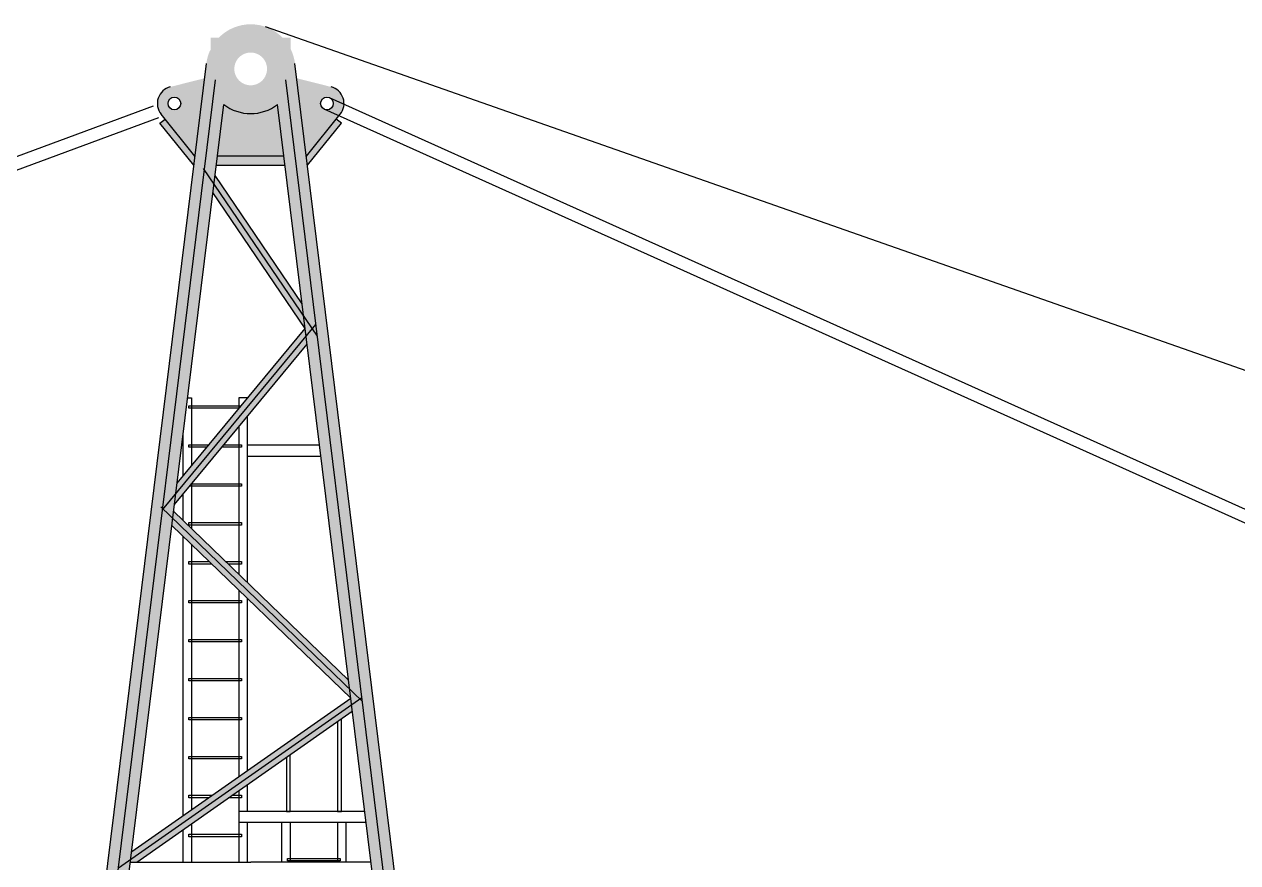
# Model space of a CAD drawing. Header units: millimetres. Extents: x -345369 to 252202, y 74562 to 424723.
# Drawn here: x -189584 to -185764, y 243417 to 246055 of the extents above; entities that cross this region are included whole.
import ezdxf

# ---------------------------------------------------------------- set-up
doc = ezdxf.new("R2010")
doc.units = ezdxf.units.MM
doc.layers.add('КБ-674', color=32, linetype='Continuous')

# ---------------------------------------------------------------- blocks, each defined once
blk = doc.blocks.new('A$C18AB7E63')
at = {"layer": 'КБ-674', "color": 7, "linetype": 'Continuous', "lineweight": 30, "flags": 128}
for points in [[(-21830.5, 2166.6), (-116.2, 9781.9)], [(-16355.6, 2154.2), (-620.5, 9224.2)], [(-16314.6, 2063), (-579.5, 9133)]]:
    blk.add_lwpolyline(points, dxfattribs=at)

msp = doc.modelspace()

# ---------------------------------------------------------------- hatches: boundary and pattern name
at = {"linetype": 'Continuous', "lineweight": 25}
h = msp.add_hatch(color=256, dxfattribs=at)
h.paths.add_polyline_path([(-188412.160245, 242944.052531), (-188412.160245, 243217.504504), (-188290.878104, 242397.301901), (-188331.313042, 242397.301901)])
h.paths.add_polyline_path([(-188412.160245, 242524.755793), (-188369.511873, 242397.301901), (-188412.160245, 242397.301901)], flags=17)
h.paths.add_polyline_path([(-188482.160245, 243283.866258), (-188412.160245, 243283.866258), (-188412.160245, 242397.301901), (-188482.160245, 242397.301901)])
h.paths.add_polyline_path([(-188482.160245, 242524.755793), (-188482.160245, 242397.301901), (-188524.808618, 242397.301901)], flags=17)
h.paths.add_polyline_path([(-188589.730522, 242932.120234), (-188589.191101, 242932.120234), (-188589.191101, 242933.55132), (-188482.160245, 243217.504504), (-188482.160245, 243104.096038), (-188748.573109, 242397.301901), (-188791.320315, 242397.301901)])
h.paths.add_polyline_path([(-189259.595963, 243104.096038), (-189259.595963, 243217.504504), (-188950.435893, 242397.301901), (-188993.183099, 242397.301901)])
h.paths.add_polyline_path([(-189259.595963, 242524.755793), (-189216.94759, 242397.301901), (-189259.595963, 242397.301901)], flags=17)
h.paths.add_polyline_path([(-189329.595963, 243283.866258), (-189259.595963, 243283.866258), (-189259.595963, 242397.301901), (-189329.595963, 242397.301901)])
h.paths.add_polyline_path([(-189329.595963, 242524.755793), (-189329.595963, 242397.301901), (-189372.244336, 242397.301901)], flags=17)
h.paths.add_polyline_path([(-189329.595963, 243217.504504), (-189329.595963, 242944.052531), (-189410.443167, 242397.301901), (-189450.878104, 242397.301901)])
h.paths.add_polyline_path([(-189259.595963, 243253.504504), (-188870.878104, 243253.504504), (-188870.878104, 243217.504504), (-189259.595963, 243217.504504)])
h.paths.add_polyline_path([(-188870.878104, 243253.504504), (-188482.160245, 243253.504504), (-188482.160245, 243217.504504), (-188870.878104, 243217.504504)])
h.paths.add_polyline_path([(-188526.914884, 243310.631554), (-188367.405607, 243310.631554), (-188367.405607, 243283.866258), (-188526.914884, 243283.866258)])
h.paths.add_polyline_path([(-188526.914884, 243337.396851), (-188367.405607, 243337.396851), (-188367.405607, 243310.631554), (-188526.914884, 243310.631554)])
h.paths.add_polyline_path([(-189374.350602, 243310.631554), (-189214.841324, 243310.631554), (-189214.841324, 243283.866258), (-189374.350602, 243283.866258)])
h.paths.add_polyline_path([(-189374.350602, 243337.396851), (-189214.841324, 243337.396851), (-189214.841324, 243310.631554), (-189374.350602, 243310.631554)])
h.paths.add_polyline_path([(-189253.753713, 243382.676392), (-188870.878104, 243382.676392), (-188870.878104, 243346.676392), (-189258.188326, 243346.676392)], flags=17)
h.paths.add_polyline_path([(-188870.878104, 243382.676392), (-188488.002495, 243382.676392), (-188483.567883, 243346.676392), (-188870.878104, 243346.676392)], flags=17)
h.paths.add_polyline_path([(-189286.800956, 243400.676392), (-189248.207567, 243427.699774), (-189259.331414, 243337.396851), (-189294.595963, 243337.396851)], flags=16)
h.paths.add_polyline_path([(-189148.027401, 244527.234277), (-189146.180069, 244529.464399), (-189116.07044, 244500.383418), (-189248.207567, 243427.699774), (-189286.800956, 243400.676392)], flags=17)
h.paths.add_polyline_path([(-189010.324033, 245931.380563, -0.0770890099), (-188998.569313, 245972.813462), (-188952.909287, 245972.813462), (-188952.909287, 246012.944662), (-188970.829645, 246012.944662, -0.2004952782), (-188870.878104, 246054.702899), (-188870.878104, 245965.689618, 0.4142135624), (-188922.36478, 245914.202942, 0.4142135624), (-188870.878104, 245862.716266), (-188870.878104, 245773.702986, -0.1634888549), (-188955.707616, 245802.202087), (-188986.492385, 245552.292623), (-189016.342831, 245596.244086), (-189294.595963, 243337.396851), (-189329.860512, 243337.396851)])
h.paths.add_polyline_path([(-188870.878104, 243691.908708), (-188870.878104, 243669.934765), (-189229.712249, 243418.676392), (-189249.3191, 243418.676392), (-189248.207567, 243427.699774)], flags=17)
h.paths.add_polyline_path([(-188870.878104, 243713.88265), (-188870.878104, 243691.908708), (-189248.207567, 243427.699774), (-189245.245221, 243451.747973)], flags=17)
h.paths.add_polyline_path([(-188553.472428, 243914.158555), (-188550.980533, 243893.929456), (-188870.878104, 243669.934765), (-188870.878104, 243691.908708)], flags=17)
h.paths.add_polyline_path([(-188555.964323, 243934.387654), (-188553.472428, 243914.158555), (-188870.878104, 243691.908708), (-188870.878104, 243713.88265)], flags=17)
h.paths.add_polyline_path([(-188553.472428, 243914.158555), (-188527.754545, 243932.166411), (-188519.436513, 243924.132551), (-188447.160245, 243337.396851), (-188482.424795, 243337.396851)], flags=17)
h.paths.add_polyline_path([(-188665.486883, 245109.763326), (-188676.725725, 245096.195653), (-188704.032944, 245136.402496), (-188786.048592, 245802.202087, -0.1634888549), (-188870.878104, 245773.702986), (-188870.878104, 245862.716266, 0.4142135624), (-188819.391428, 245914.202942, 0.4142135624), (-188870.878104, 245965.689618), (-188870.878104, 246054.702899, -0.2004952782), (-188770.926564, 246012.944662), (-188788.846921, 246012.944662), (-188788.846921, 245972.813462), (-188745.124389, 245972.813462), (-188745.124389, 245976.862665, -0.085129908), (-188731.43213, 245931.380198), (-188411.895696, 243337.396851), (-188447.160245, 243337.396851)])
h.paths.add_polyline_path([(-188559.463256, 243962.791844), (-188527.754545, 243932.166411), (-188553.472428, 243914.158555)], flags=17)
h.paths.add_polyline_path([(-188527.754545, 243932.166411), (-188521.008065, 243936.890347), (-188519.436513, 243924.132551)], flags=17)
h.paths.add_polyline_path([(-188696.186174, 245072.702752), (-188676.725725, 245096.195653), (-188660.9552, 245072.975307), (-188521.008065, 243936.890347), (-188527.754545, 243932.166411), (-188559.463256, 243962.791844)], flags=17)
h.paths.add_polyline_path([(-188870.878104, 244238.542901), (-188870.878104, 244263.567693), (-188559.463256, 243962.791844), (-188555.964323, 243934.387654)], flags=17)
h.paths.add_polyline_path([(-188870.878104, 244263.567693), (-188870.878104, 244288.592486), (-188562.962189, 243991.196034), (-188559.463256, 243962.791844)], flags=17)
h.paths.add_polyline_path([(-189118.825323, 244478.019392), (-189116.07044, 244500.383418), (-188870.878104, 244263.567693), (-188870.878104, 244238.542901)], flags=17)
h.paths.add_polyline_path([(-189116.07044, 244500.383418), (-189113.315557, 244522.747444), (-188870.878104, 244288.592486), (-188870.878104, 244263.567693)], flags=17)
h.paths.add_polyline_path([(-189106.602618, 244577.242802), (-189116.07044, 244500.383418), (-189146.180069, 244529.464399)], flags=17)
h.paths.add_polyline_path([(-189016.342831, 245596.244086), (-188986.492385, 245552.292623), (-189106.602618, 244577.242802), (-189146.180069, 244529.464399), (-189147.585478, 244530.821794)], flags=17)
h.paths.add_polyline_path([(-188870.878104, 244861.812432), (-188870.878104, 244833.595674), (-189110.685645, 244544.096962), (-189106.602618, 244577.242802)], flags=17)
h.paths.add_polyline_path([(-189102.519591, 244610.388643), (-188870.878104, 244890.029191), (-188870.878104, 244861.812432), (-189106.602618, 244577.242802)], flags=17)
h.paths.add_polyline_path([(-188696.186174, 245072.702752), (-188693.160304, 245048.138862), (-188870.878104, 244833.595674), (-188870.878104, 244861.812432)], flags=17)
h.paths.add_polyline_path([(-188699.212045, 245097.266641), (-188696.186174, 245072.702752), (-188870.878104, 244861.812432), (-188870.878104, 244890.029191)], flags=17)
h.paths.add_polyline_path([(-188676.725725, 245096.195653), (-188665.486883, 245109.763326), (-188660.9552, 245072.975307)], flags=17)
h.paths.add_polyline_path([(-188704.032944, 245136.402496), (-188676.725725, 245096.195653), (-188696.186174, 245072.702752)], flags=17)
h.paths.add_polyline_path([(-188870.878104, 245350.025829), (-188870.878104, 245382.063447), (-188704.032944, 245136.402496), (-188699.212045, 245097.266641)], flags=17)
h.paths.add_polyline_path([(-188870.878104, 245382.063447), (-188870.878104, 245414.101065), (-188708.853843, 245175.538352), (-188704.032944, 245136.402496)], flags=17)
h.paths.add_polyline_path([(-188986.492385, 245552.292623), (-188983.151774, 245579.411563), (-188870.878104, 245414.101065), (-188870.878104, 245382.063447)], flags=17)
h.paths.add_polyline_path([(-188989.832996, 245525.173684), (-188986.492385, 245552.292623), (-188870.878104, 245382.063447), (-188870.878104, 245350.025829)], flags=17)
h.paths.add_polyline_path([(-188975.772388, 245639.317109), (-188870.878104, 245639.317109), (-188870.878104, 245611.013802), (-188979.258894, 245611.013802)], flags=16)
h.paths.add_polyline_path([(-188955.707616, 245802.202087, 0.1634888549), (-188870.878104, 245773.702986), (-188870.878104, 245639.317109), (-188975.772388, 245639.317109)], flags=17)
h.paths.add_polyline_path([(-188870.878104, 245639.317109), (-188765.98382, 245639.317109), (-188762.497315, 245611.013802), (-188870.878104, 245611.013802)], flags=17)
h.paths.add_polyline_path([(-188870.878104, 245773.702986, 0.1634888549), (-188786.048592, 245802.202087), (-188765.98382, 245639.317109), (-188870.878104, 245639.317109)], flags=17)
h.paths.add_polyline_path([(-188601.394735, 245756.231013), (-188585.454803, 245743.406962), (-188691.968216, 245611.013802), (-188695.454722, 245639.317109)], flags=17)
h.paths.add_polyline_path([(-188725.686129, 245884.734399), (-188617.777204, 245857.654682, -0.5470873688), (-188588.941309, 245771.710269), (-188695.454722, 245639.317109)], flags=16)
h.paths.add_polyline_path([(-188610.871048, 245805.449408, 1), (-188650.885161, 245805.449408, 1)], flags=0)
h.paths.add_polyline_path([(-189156.301405, 245743.406962), (-189140.361473, 245756.231013), (-189046.301486, 245639.317109), (-189049.787992, 245611.013802)], flags=17)
h.paths.add_polyline_path([(-189152.814899, 245771.710269, -0.5470873688), (-189123.979004, 245857.654682), (-189016.07008, 245884.734399), (-189046.301486, 245639.317109)], flags=17)
h.paths.add_polyline_path([(-189090.871048, 245805.449408, 1), (-189130.885161, 245805.449408, 1)], flags=16)
h.paths.add_polyline_path([(-188996.631819, 246012.944662), (-188952.909287, 246012.944662), (-188952.909287, 245972.813462), (-188996.631819, 245972.813462)], flags=17)
h.paths.add_polyline_path([(-188788.846921, 246012.944662), (-188745.124389, 246012.944662), (-188745.124389, 245972.813462), (-188788.846921, 245972.813462)], flags=17)

# ---------------------------------------------------------------- linework, layer by layer
for p, q in [((-188660.9552, 245072.975307), (-189019.453431, 245600.824099)), ((-188708.853843, 245175.538352), (-188983.151774, 245579.411563)), ((-188699.212045, 245097.266641), (-188989.832996, 245525.173684)), ((-189148.027401, 244527.234277), (-188665.486883, 245109.763326)), ((-189102.519591, 244610.388643), (-188699.212045, 245097.266641)), ((-189110.685645, 244544.096962), (-188693.160304, 245048.138862))]:
    msp.add_line(p, q, dxfattribs=at)
at = {"linetype": 'Continuous', "lineweight": 25, "flags": 128}
for points in [[(-189329.860512, 243337.396851), (-189010.324029, 245931.380599)], [(-188411.895696, 243337.396851), (-188731.432156, 245931.380408)], [(-189295.123076, 243333.117765), (-188981.358327, 245880.246817)], [(-188446.633132, 243333.117765), (-188760.397881, 245880.246817)], [(-195539.157816, 243444.355938), (-189176.505912, 245797.888063)], [(-189259.331414, 243337.396851), (-188955.707616, 245802.202087)], [(-188482.424795, 243337.396851), (-188786.048592, 245802.202087)], [(-195522.764079, 243407.869703), (-189160.112175, 245761.401827)], [(-189156.301405, 245743.406962), (-189140.361473, 245756.231013)], [(-189049.787992, 245611.013802), (-189156.301405, 245743.406962)], [(-189046.301486, 245639.317109), (-189152.814899, 245771.710269)], [(-188695.454722, 245639.317109), (-188588.941309, 245771.710269)], [(-188691.968216, 245611.013802), (-188585.454803, 245743.406962)], [(-188585.454803, 245743.406962), (-188601.394735, 245756.231013)], [(-189153.605848, 244536.636488), (-188519.436513, 243924.132551)], [(-189113.315557, 244522.747444), (-188562.962189, 243991.196034)], [(-189118.825323, 244478.019392), (-188555.964323, 243934.387654)], [(-189286.800956, 243400.676392), (-188521.008065, 243936.890347)], [(-189245.245221, 243451.747973), (-188555.964323, 243934.387654)], [(-189229.712249, 243418.676392), (-188550.980533, 243893.929456)], [(-189249.3191, 243418.676392), (-188870.878104, 243418.676392)], [(-188492.437108, 243418.676392), (-188870.878104, 243418.676392)]]:
    msp.add_lwpolyline(points, dxfattribs=at)
at = {"linetype": 'Continuous', "lineweight": 25}
for points in [[(-188765.98382, 245639.317109), (-188975.772388, 245639.317109)], [(-188979.258894, 245611.013802), (-188762.497315, 245611.013802)], [(-189069.337237, 244879.7616), (-189057.126057, 244879.7616), (-189057.126057, 244665.188294)], [(-188881.395703, 244877.332212), (-188881.395703, 244879.7616), (-188907.774116, 244879.7616), (-188907.774116, 244845.487856)], [(-188906.816334, 244846.644103), (-189065.128569, 244846.644103), (-189065.128569, 244854.316453), (-188900.460908, 244854.316453)], [(-188881.395703, 244298.750768), (-188881.395703, 244820.898695)], [(-188907.774116, 244789.054339), (-188907.774116, 244324.228004)], [(-189083.50447, 244633.343938), (-189083.50447, 244764.752591)], [(-189008.340942, 244724.082305), (-189065.128569, 244724.082305), (-189065.128569, 244731.754656), (-189001.985516, 244731.754656)], [(-188955.238563, 244731.754656), (-188899.771605, 244731.754656), (-188899.771605, 244724.082305), (-188961.593988, 244724.082305)], [(-188881.395703, 244731.221902), (-188654.121304, 244731.221902)], [(-188649.686691, 244695.221902), (-188881.395703, 244695.221902)], [(-189056.763171, 244609.192858), (-188899.771605, 244609.192858), (-188899.771605, 244601.520507), (-189063.118596, 244601.520507)], [(-189057.126057, 244608.754777), (-189057.126057, 244468.47757)], [(-189083.50447, 244493.954807), (-189083.50447, 244576.910421)], [(-189083.50447, 243565.000066), (-189083.50447, 244443.905221)], [(-189057.126057, 244418.427985), (-189057.126057, 243583.47043)], [(-188992.90083, 244356.396912), (-189065.128569, 244356.396912), (-189065.128569, 244364.069262), (-189000.844566, 244364.069262)], [(-188949.024634, 244364.069262), (-188899.771605, 244364.069262), (-188899.771605, 244356.396912), (-188941.080898, 244356.396912)], [(-188907.774116, 244274.178418), (-188907.774116, 243688.047785)], [(-188881.395703, 243706.518148), (-188881.395703, 244248.701182)], [(-188597.193612, 243861.57071), (-188597.193612, 243578.04672), (-188585.115655, 243578.04672), (-188585.115655, 243870.027786)], [(-188758.62351, 243748.536278), (-188758.62351, 243578.04672), (-188746.545553, 243578.04672), (-188746.545553, 243756.993355)], [(-188907.774116, 243644.099899), (-188907.774116, 243418.676392)], [(-188881.395703, 243578.730019), (-188881.395703, 243662.570263)], [(-189003.490966, 243621.026125), (-189065.128569, 243621.026125), (-189065.128569, 243628.698476), (-188992.533713, 243628.698476)], [(-188929.769628, 243628.698476), (-188899.771605, 243628.698476), (-188899.771605, 243621.026125), (-188940.726881, 243621.026125)], [(-188907.774116, 243578.730019), (-188512.153104, 243578.730019)], [(-189083.50447, 243418.676392), (-189083.50447, 243521.052181)], [(-189057.126057, 243539.522544), (-189057.126057, 243418.676392)], [(-188507.718491, 243542.730019), (-188907.774116, 243542.730019)], [(-188881.395703, 243418.676392), (-188881.395703, 243542.730019)], [(-188772.923966, 243418.676392), (-188772.923966, 243542.730019)], [(-188746.545553, 243542.730019), (-188746.545553, 243418.676392)], [(-188597.193612, 243542.730019), (-188597.193612, 243418.676392)], [(-188570.815199, 243418.676392), (-188570.815199, 243542.730019)]]:
    msp.add_lwpolyline(points, dxfattribs=at)
for points in [[(-188899.771605, 244478.958709), (-189065.128569, 244478.958709), (-189065.128569, 244486.63106), (-188899.771605, 244486.63106)], [(-188899.771605, 244233.835114), (-189065.128569, 244233.835114), (-189065.128569, 244241.507465), (-188899.771605, 244241.507465)], [(-188899.771605, 244111.273316), (-189065.128569, 244111.273316), (-189065.128569, 244118.945667), (-188899.771605, 244118.945667)], [(-188899.771605, 243988.711518), (-189065.128569, 243988.711518), (-189065.128569, 243996.383869), (-188899.771605, 243996.383869)], [(-188899.771605, 243866.149721), (-189065.128569, 243866.149721), (-189065.128569, 243873.822071), (-188899.771605, 243873.822071)], [(-188899.771605, 243743.587923), (-189065.128569, 243743.587923), (-189065.128569, 243751.260274), (-188899.771605, 243751.260274)], [(-188899.771605, 243498.464328), (-189065.128569, 243498.464328), (-189065.128569, 243506.136678), (-188899.771605, 243506.136678)], [(-188589.191101, 243422.367425), (-188754.548065, 243422.367425), (-188754.548065, 243430.039776), (-188589.191101, 243430.039776)]]:
    msp.add_lwpolyline(points, close=True, dxfattribs=at)
for centre in [(-189110.878104, 245805.449408), (-188630.878104, 245805.449408)]:
    msp.add_circle(centre, 20.007057, dxfattribs=at)
for centre, radius, start, end in [((-189110.878104, 245805.449408), 53.824012, 104.087447224, 218.817496042), ((-188630.878104, 245805.449408), 53.824012, 321.182503958, 75.912552776), ((-188870.878104, 245914.202942), 140.499956, 232.859691268, 307.140308732)]:
    msp.add_arc(centre, radius, start, end, dxfattribs=at)

# ---------------------------------------------------------------- block references
at = {"linetype": 'Continuous', "lineweight": 25, "xscale": -0.4, "yscale": 0.4, "zscale": 0.4}
msp.add_blockref('A$C18AB7E63', (-188870.878104, 242134.021305), dxfattribs=at)

doc.saveas('drawing.dxf')
